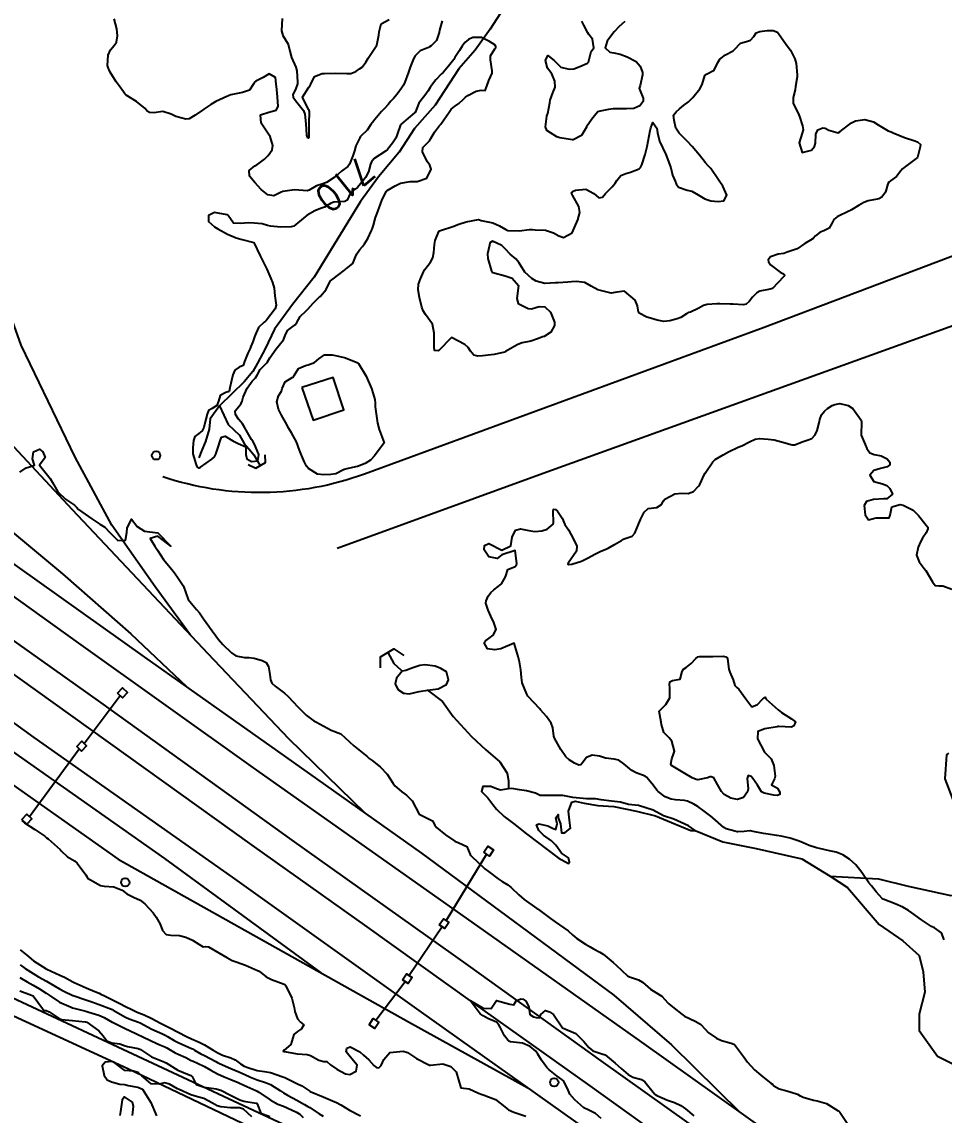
# Model space of a CAD drawing. Header units: metres. Extents: x 307586 to 320046, y 7427249 to 7434250.
# Drawn here: x 308794.2 to 308933.5, y 7432906.7 to 7433071.7 of the extents above; entities that cross this region are included whole.
import ezdxf
from ezdxf.enums import TextEntityAlignment as Align

# ---------------------------------------------------------------- set-up
doc = ezdxf.new("R2010")
doc.units = ezdxf.units.M
doc.header["$MEASUREMENT"] = 0
for name, color, linetype in [('Cotas', 45, 'Continuous'), ('Curvas de Nivel 1m', 11, 'Continuous'), ('Curvas de Nivel 5m', 15, 'Continuous'), ('Divisa', 42, 'FENCELINE2'), ('Edificações', 30, 'Continuous'), ('Hidrografia', 140, 'Continuous'), ('Linha Férrea', 20, 'Continuous'), ('Pontes_Viadutos_Tubos', 190, 'Continuous'), ('Portico', 45, 'Continuous'), ('Postes', 20, 'Continuous'), ('Vias Primárias', 230, 'Continuous'), ('Vias Secundárias', 230, 'Continuous')]:
    doc.layers.add(name, color=color, linetype=linetype)
doc.styles.add('Style-STANDARD', font='STANDARD.shx')
doc.linetypes.add('FENCELINE2', pattern='A,0.25,-0.1,[132,ltypeshp.shx,S=0.1,R=0,X=-0.1,Y=0],-0.1,1', length=1.45)

msp = doc.modelspace()

# ---------------------------------------------------------------- linework, layer by layer
at = {"layer": 'Curvas de Nivel 1m', "flags": 128}
for points, elevation in [([(308833.55, 7433072.25), (308833.44, 7433070.4), (308833.67, 7433069.7), (308834.48, 7433068.39), (308834.7, 7433067.33), (308834.96, 7433066.39), (308835.61, 7433064.9), (308835.74, 7433064.38), (308835.86, 7433062.66), (308835.85, 7433062.38), (308835.57, 7433061.56), (308835.16, 7433060.79), (308835.21, 7433060.38), (308835.56, 7433059.86), (308836.76, 7433058.36), (308836.99, 7433057.82), (308837.11, 7433056.36), (308837.21, 7433054.63), (308837.32, 7433054.35), (308837.41, 7433054.28), (308837.48, 7433054.25), (308837.57, 7433054.26), (308837.61, 7433054.35), (308837.62, 7433056.24), (308837.62, 7433056.35), (308837.67, 7433058.21), (308837.64, 7433058.35), (308837.54, 7433058.5), (308836.64, 7433060.36), (308837.58, 7433061.88), (308837.79, 7433062.14), (308837.87, 7433062.35), (308838.45, 7433063.49), (308839.6, 7433063.97), (308839.94, 7433063.98), (308841.6, 7433063.99), (308843.29, 7433063.97), (308843.6, 7433063.93), (308843.94, 7433063.93), (308844.65, 7433064.27), (308845.23, 7433064.64), (308845.61, 7433064.93), (308846.19, 7433065.69), (308846.54, 7433066.25), (308847.65, 7433067.91), (308847.77, 7433068.11), (308847.82, 7433068.23), (308848.14, 7433069.76), (308848.21, 7433070.22), (308848.48, 7433071.43), (308849.7, 7433072.11)], 711), ([(308857.7, 7433071.92), (308857.3, 7433070.51), (308857.26, 7433070.12), (308856.85, 7433068.94), (308856.07, 7433068.14), (308855.82, 7433067.96), (308855.65, 7433067.89), (308854.41, 7433067.39), (308853.64, 7433066.64), (308853.37, 7433066.16), (308852.87, 7433064.91), (308852.63, 7433064.17), (308852.07, 7433062.66), (308851.85, 7433062.19), (308851.58, 7433061.75), (308850.91, 7433060.86), (308850.35, 7433060.2), (308849.98, 7433059.78), (308849.55, 7433059.3), (308849.03, 7433058.73), (308848.56, 7433058.22), (308847.52, 7433057.02), (308847.18, 7433056.58), (308846.96, 7433056.25), (308846.36, 7433055.39), (308845.49, 7433054.53), (308845.35, 7433054.4), (308845.26, 7433054.26), (308844.69, 7433053.05), (308844.46, 7433052.27), (308844.22, 7433051.51), (308843.71, 7433050.28), (308843.61, 7433050.11), (308843.44, 7433049.94), (308842.5, 7433049.23), (308841.5, 7433048.31), (308841.41, 7433048.24), (308840.22, 7433047.5), (308839.4, 7433047.18), (308838.74, 7433047), (308837.61, 7433046.35), (308837.47, 7433046.28), (308837.39, 7433046.26), (308835.39, 7433046.38), (308833.64, 7433046.15), (308833.39, 7433046.05), (308832.29, 7433045.51), (308831.38, 7433045.66), (308830.36, 7433046.44), (308829.4, 7433047.48), (308828.62, 7433048.46), (308828.56, 7433049.33), (308829.44, 7433050.02), (308829.71, 7433050.18), (308830.1, 7433050.44), (308830.87, 7433051.02), (308831.45, 7433051.59), (308832.02, 7433052.42), (308832.12, 7433053.07), (308831.74, 7433054.43), (308831.49, 7433054.78), (308830.38, 7433056.44), (308830.26, 7433057.71), (308831.53, 7433058.13), (308832.64, 7433058.41), (308832.97, 7433058.98), (308832.84, 7433060.41), (308832.72, 7433061.56), (308832.66, 7433062.41), (308832.53, 7433063.35), (308831.6, 7433063.88), (308830.66, 7433063.37), (308829.59, 7433062.82), (308829.38, 7433062.65), (308829.26, 7433062.45), (308828.61, 7433061.42), (308827.57, 7433061.07), (308825.82, 7433060.75), (308825.56, 7433060.64), (308825.46, 7433060.6), (308825.18, 7433060.5), (308824.08, 7433059.99), (308823.55, 7433059.75), (308822.77, 7433059.3), (308821.7, 7433058.55), (308821.53, 7433058.43), (308820.42, 7433057.66), (308819.52, 7433057.13), (308819.03, 7433057.06), (308817.52, 7433057.47), (308816.77, 7433057.84), (308815.53, 7433058.21), (308814.15, 7433058.01), (308813.53, 7433058.06), (308813.18, 7433058.29), (308812.84, 7433058.65), (308811.55, 7433059.71), (308810.02, 7433060.69), (308809.77, 7433060.89), (308809.57, 7433061.17), (308808.95, 7433062.07), (308808.48, 7433062.7), (308807.6, 7433064.16), (308807.41, 7433064.52), (308807.31, 7433064.71), (308807.16, 7433065.16), (308807.27, 7433066.72), (308807.64, 7433067.54), (308808.17, 7433068.18), (308808.52, 7433068.7), (308808.71, 7433069.66), (308808.58, 7433070.7), (308808.2, 7433072.2)], 711), ([(308885.29, 7433071.78), (308884.44, 7433071.05), (308883.69, 7433070.25), (308883.34, 7433069.81), (308882.63, 7433068.85), (308882.31, 7433067.82), (308883.04, 7433067.2), (308883.65, 7433067.06), (308884.57, 7433066.86), (308885.64, 7433066.48), (308887, 7433065.77), (308887.62, 7433065.04), (308887.96, 7433064.11), (308887.98, 7433063.75), (308887.59, 7433062.12), (308887.49, 7433061.86), (308887.47, 7433061.76), (308887.58, 7433061.35), (308888.05, 7433060.24), (308888.07, 7433059.75), (308887.55, 7433059.08), (308886.66, 7433058.65), (308885.55, 7433058.6), (308884.69, 7433058.64), (308883.55, 7433058.62), (308882.84, 7433058.51), (308881.54, 7433058.29), (308881.19, 7433058.18), (308880.89, 7433057.84), (308880.31, 7433057.06), (308879.51, 7433055.91), (308879.49, 7433055.85), (308878.76, 7433054.6), (308877.48, 7433053.96), (308877.41, 7433053.96), (308875.49, 7433054.23), (308875, 7433054.39), (308873.5, 7433055.36), (308873.31, 7433055.92), (308873.53, 7433057.49), (308873.63, 7433057.82), (308873.65, 7433057.92), (308873.94, 7433059.54), (308874.03, 7433059.92), (308874.44, 7433061.05), (308874.77, 7433061.91), (308874.71, 7433062.79), (308874.25, 7433063.91), (308873.62, 7433064.77), (308873.3, 7433065.93), (308873.64, 7433066.67), (308874.63, 7433065.91), (308875.62, 7433064.9), (308876.88, 7433064.62), (308877.61, 7433064.67), (308878.49, 7433064.99), (308879.63, 7433065.52), (308879.81, 7433065.67), (308879.87, 7433065.85), (308880.23, 7433067.26), (308880.59, 7433067.84), (308880.39, 7433069.12), (308879.87, 7433069.85), (308879.69, 7433070.11), (308879.08, 7433071.24), (308878.79, 7433071.86)], 711), ([(308933.52, 7432933.19), (308933.1, 7432934.23), (308932.07, 7432934.97), (308931.6, 7432935.21), (308930.08, 7432936.18), (308928.61, 7432937.24), (308928.1, 7432937.62), (308927.27, 7432938.1), (308926.11, 7432938.61), (308924.27, 7432939.3), (308924.12, 7432939.41), (308923.26, 7432940.44), (308922.51, 7432941.32), (308922.15, 7432941.78), (308921.06, 7432943.34), (308920.18, 7432944.49), (308919.22, 7432945.36), (308918.2, 7432946.02), (308917.22, 7432946.4), (308916.21, 7432946.63), (308914.67, 7432946.95), (308914.21, 7432947.06), (308913.1, 7432947.43), (308912.22, 7432947.8), (308911.63, 7432948.05), (308910.23, 7432948.54), (308908.91, 7432948.81), (308908.23, 7432948.91), (308906.58, 7432949.18), (308906.24, 7432949.23), (308904.68, 7432949.54), (308904.24, 7432949.61), (308904.17, 7432949.62), (308903.3, 7432949.55), (308902.34, 7432949.46), (308902.24, 7432949.46), (308901.89, 7432949.57), (308900.6, 7432949.94), (308900.25, 7432950.14), (308898.56, 7432951.61), (308898.27, 7432951.87), (308897.29, 7432952.62), (308896.29, 7432953.31), (308895.73, 7432953.65), (308894.76, 7432954.11), (308894.3, 7432954.21), (308892.92, 7432954.29), (308892.3, 7432954.39), (308891.37, 7432954.76), (308890.31, 7432955.56), (308890.18, 7432955.71), (308889.38, 7432956.77), (308888.56, 7432957.73), (308888.34, 7432957.9), (308886.99, 7432958.4), (308886.35, 7432958.76), (308885.16, 7432959.77), (308884.37, 7432960.3), (308883.69, 7432960.46), (308882.37, 7432960.59), (308881.44, 7432960.88), (308880.38, 7432961.06), (308879.51, 7432960.7), (308878.83, 7432959.85), (308878.63, 7432959.58), (308878.36, 7432959.52), (308877.68, 7432959.86), (308876.87, 7432960.37), (308876.37, 7432960.8), (308875.62, 7432961.89), (308874.68, 7432963.62), (308874.57, 7432963.9), (308874.43, 7432965.2), (308874.18, 7432965.9), (308873.44, 7432966.91), (308872.55, 7432967.92), (308872.45, 7432968.03), (308870.64, 7432969.95), (308870.58, 7432970.04), (308870.49, 7432970.24), (308869.81, 7432971.96), (308869.69, 7432972.78), (308869.58, 7432973.96), (308869.37, 7432975.13), (308869.16, 7432975.96), (308868.57, 7432977.97), (308866.56, 7432977.1), (308865.64, 7432976.93), (308864.56, 7432977.1), (308864.05, 7432978.03), (308864.27, 7432978.33), (308864.58, 7432978.55), (308865.42, 7432979.18), (308865.85, 7432980.01), (308865.53, 7432981.1), (308865.05, 7432982.02), (308864.64, 7432982.96), (308864.3, 7432984.02), (308864.34, 7432984.34), (308864.66, 7432985.04), (308865.06, 7432985.62), (308865.49, 7432986.01), (308866.17, 7432986.51), (308866.68, 7432986.91), (308867.25, 7432987.99), (308867.6, 7432989.1), (308868.72, 7432989.52), (308868.92, 7432989.77), (308868.97, 7432989.97), (308868.74, 7432991.97), (308866.74, 7432991.29), (308866, 7432990.74), (308864.73, 7432990.97), (308864.05, 7432992.03), (308864.1, 7432992.68), (308864.76, 7432993.01), (308866.74, 7432992), (308868.09, 7432992.65), (308868.27, 7432993.98), (308868.78, 7432995), (308869.53, 7432995.21), (308870.78, 7432994.96), (308871.68, 7432994.84), (308872.78, 7432994.91), (308873.55, 7432995.15), (308874.45, 7432995.9), (308874.53, 7432996.17), (308874.46, 7432997.9), (308874.54, 7432998.18), (308874.82, 7432998.16), (308875.14, 7432997.9), (308875.85, 7432996.84), (308876.25, 7432995.89), (308876.78, 7432995.07), (308877.21, 7432994.31), (308877.42, 7432993.87), (308878.04, 7432992.58), (308878.01, 7432991.86), (308876.72, 7432990.02), (308876.67, 7432989.94), (308876.68, 7432989.88), (308876.72, 7432989.85), (308876.76, 7432989.84), (308877.31, 7432989.87), (308878.73, 7432990.35), (308879.73, 7432990.84), (308880.74, 7432991.38), (308881.58, 7432991.82), (308882.4, 7432992.15), (308882.75, 7432992.32), (308883.71, 7432992.84), (308884.77, 7432993.46), (308884.96, 7432993.59), (308885.35, 7432993.77), (308886.41, 7432994.13), (308886.78, 7432994.58), (308887.31, 7432995.75), (308887.67, 7432996.62), (308888.23, 7432997.74), (308888.82, 7432998.27), (308890.1, 7432998.44), (308890.83, 7432998.87), (308891.11, 7432999.43), (308891.32, 7432999.7), (308892.85, 7433000.5), (308893.92, 7433000.6), (308894.85, 7433000.55), (308895.67, 7433000.84), (308896.43, 7433001.64), (308896.6, 7433001.91), (308896.88, 7433002.46), (308897.24, 7433003.28), (308897.43, 7433003.63), (308898.6, 7433005.31), (308898.82, 7433005.61), (308898.91, 7433005.69), (308900.14, 7433006.38), (308900.93, 7433006.84), (308902.42, 7433007.57), (308902.81, 7433007.69), (308902.94, 7433007.74), (308904.13, 7433008.36), (308904.95, 7433008.75), (308905.63, 7433008.86), (308906.95, 7433008.77), (308907.83, 7433008.63), (308908.95, 7433008.35), (308910.53, 7433007.88), (308910.94, 7433007.89), (308912.04, 7433008.36), (308912.95, 7433008.64), (308913.53, 7433008.86), (308914.04, 7433009.43), (308914.33, 7433010.06), (308914.66, 7433011.42), (308914.71, 7433011.7), (308915, 7433012.44), (308915.43, 7433012.99), (308915.89, 7433013.41), (308916.6, 7433013.82), (308917.02, 7433013.99), (308917.76, 7433014.13), (308919.02, 7433013.82), (308919.73, 7433013.36), (308920.99, 7433011.62), (308921.04, 7433011.35), (308920.96, 7433009.35), (308921.57, 7433007.97), (308921.83, 7433007.34), (308922.27, 7433006.68), (308922.92, 7433006.42), (308924.01, 7433006.22), (308924.92, 7433005.8), (308925.29, 7433005.3), (308925.32, 7433004.89), (308924.91, 7433004.58), (308923.87, 7433004.35), (308922.9, 7433004.01), (308922.29, 7433003.33), (308922.88, 7433002.36), (308924.17, 7433002.01), (308924.87, 7433001.74), (308925.3, 7433001.3), (308925.7, 7433000.44), (308924.85, 7432999.77), (308924.39, 7432999.77), (308922.85, 7432999.67), (308921.8, 7432999.34), (308921.45, 7432998.72), (308921.56, 7432997.34), (308922.06, 7432996.59), (308922.81, 7432996.76), (308923.26, 7432996.87), (308924.81, 7432996.86), (308925.21, 7432996.9), (308925.37, 7432997.29), (308925.59, 7432998.54), (308926.84, 7432998.87), (308927.33, 7432998.78), (308928.83, 7432998.06), (308929.64, 7432997.24), (308930.8, 7432995.77), (308931.02, 7432995.46), (308931.02, 7432995.23), (308930.79, 7432994.64), (308930.22, 7432993.79), (308929.91, 7432993.24), (308929.57, 7432992.43), (308929.32, 7432991.24), (308929.73, 7432990.24), (308930.5, 7432989.23), (308930.72, 7432988.93), (308931.74, 7432987.21), (308932.16, 7432986.68), (308932.69, 7432986.61), (308933.28, 7432986.6), (308934.68, 7432986.13)], 711), ([(308793.96, 7433003.78), (308794.89, 7433004.43), (308795.23, 7433004.51), (308796.14, 7433004.84), (308795.84, 7433005.78), (308796, 7433006.84), (308796.92, 7433007.23), (308797.39, 7433006.83), (308797.75, 7433005.97), (308796.89, 7433004.83), (308798.5, 7433002.81), (308798.86, 7433002.2), (308799.7, 7433000.8), (308800.83, 7432999.72), (308802.18, 7432998.77), (308802.51, 7432998.47), (308802.81, 7432998.14), (308804.79, 7432996.74), (308806.01, 7432995.94), (308806.78, 7432995.46), (308807.5, 7432994.7), (308808.75, 7432993.46), (308809.9, 7432993.53), (308810.09, 7432994.68), (308810.15, 7432995.31), (308810.79, 7432996.67), (308811.68, 7432995.56), (308812.78, 7432994.89), (308814.77, 7432994.62), (308816.74, 7432992.6), (308814.77, 7432994.12), (308813.62, 7432993.77), (308814.33, 7432992.62), (308814.74, 7432991.99), (308815.65, 7432990.61), (308816.7, 7432989.32), (308817.27, 7432988.59), (308817.85, 7432987.75), (308818.67, 7432986.57), (308819.37, 7432984.56), (308820.63, 7432983.04), (308821.07, 7432982.54), (308821.69, 7432981.61), (308822.48, 7432980.52), (308822.6, 7432980.36), (308823.93, 7432978.51), (308824.57, 7432977.75), (308825.89, 7432976.49), (308826.55, 7432976.04), (308827.88, 7432975.8), (308828.55, 7432975.8), (308829.31, 7432975.68), (308830.54, 7432975.33), (308831.14, 7432975.02), (308831.48, 7432974.42), (308831.69, 7432973.24), (308831.77, 7432972.41), (308832.01, 7432971.92), (308832.49, 7432971.48), (308833.9, 7432970.39), (308834.48, 7432969.89), (308835.94, 7432968.37), (308836.45, 7432967.78), (308837.17, 7432967.08), (308838.19, 7432966.33), (308838.35, 7432966.25), (308838.43, 7432966.2), (308838.74, 7432966.02), (308840.42, 7432965.13), (308840.95, 7432964.84), (308842.41, 7432964.28), (308844.39, 7432962.48), (308844.64, 7432962.26), (308846.37, 7432960.84), (308846.71, 7432960.57), (308847.15, 7432960.23), (308848.35, 7432959.27), (308849.4, 7432958.2), (308850.32, 7432956.76), (308850.57, 7432956.44), (308850.86, 7432956.18), (308851.64, 7432955.51), (308852.3, 7432955.02), (308853.18, 7432954.15), (308854.26, 7432952.14), (308856.25, 7432951.15), (308856.6, 7432950.47), (308856.87, 7432950.11), (308858.23, 7432949.04), (308859.63, 7432948.08), (308860.21, 7432947.84), (308861.41, 7432947.26), (308861.96, 7432946.04), (308862.04, 7432945.89), (308862.19, 7432945.76), (308864.04, 7432944.02), (308864.17, 7432943.91), (308864.68, 7432943.5), (308866.15, 7432942.41), (308866.79, 7432941.99), (308867.64, 7432941.48), (308868.13, 7432941.1), (308869.27, 7432939.96), (308870.11, 7432939.26), (308872, 7432937.92), (308872.06, 7432937.88), (308872.09, 7432937.86), (308872.25, 7432937.75), (308874.08, 7432936.42), (308874.78, 7432935.89), (308876.06, 7432934.99), (308876.71, 7432934.52), (308877.43, 7432933.86), (308878.05, 7432933.36), (308879.34, 7432932.53), (308880.03, 7432932.13), (308880.57, 7432931.82), (308881.52, 7432931.31), (308882.02, 7432931.01), (308883.53, 7432929.78), (308884, 7432929.35), (308885.69, 7432927.76), (308885.97, 7432927.59), (308887.37, 7432927.14), (308887.96, 7432926.79), (308889.16, 7432925.72), (308889.95, 7432925.22), (308890.9, 7432924.65), (308891.8, 7432923.68), (308891.93, 7432923.53), (308892.75, 7432922.84), (308893.91, 7432921.94), (308894.32, 7432921.66), (308895.9, 7432920.88), (308896.72, 7432920.46), (308897.49, 7432919.62), (308897.88, 7432919.21), (308899.11, 7432918.35), (308899.86, 7432918), (308901.35, 7432917.57), (308901.74, 7432917.45), (308901.85, 7432917.38), (308903.19, 7432915.55), (308903.82, 7432914.69), (308904.86, 7432913.53), (308905.8, 7432912.73), (308907.4, 7432911.5), (308907.61, 7432911.32), (308907.78, 7432911.16), (308908.57, 7432910.68), (308909.77, 7432910.37), (308911.35, 7432909.87), (308911.76, 7432909.64), (308911.89, 7432909.57), (308912.23, 7432909.44), (308913.76, 7432908.95), (308914.32, 7432908.85), (308915.75, 7432908.48), (308917.49, 7432907.37), (308917.63, 7432907.27), (308917.73, 7432907.16), (308918.95, 7432905.36)], 711), ([(308794.25, 7432951.17), (308794.67, 7432950.86), (308796.23, 7432949.81), (308797.7, 7432948.82), (308797.99, 7432948.59), (308798.21, 7432948.41), (308800.03, 7432946.79), (308800.19, 7432946.61), (308801.12, 7432945.71), (308802.18, 7432945.1), (308802.62, 7432944.76), (308803.91, 7432942.98), (308804.04, 7432942.74), (308804.14, 7432942.51), (308804.62, 7432942.25), (308806.13, 7432941.39), (308806.68, 7432941.26), (308808.13, 7432941.18), (308809.37, 7432940.68), (308810.12, 7432940.14), (308811.12, 7432939.64), (308812.1, 7432939.15), (308812.8, 7432938.63), (308814.08, 7432937.26), (308814.54, 7432936.62), (308815.15, 7432935.52), (308815.5, 7432934.61), (308816.04, 7432934), (308816.75, 7432933.89), (308818.04, 7432933.84), (308819.03, 7432933.57), (308820.03, 7432933.11), (308820.98, 7432932.54), (308821.6, 7432932.11), (308822.02, 7432932.19), (308822.41, 7432932.12), (308824.01, 7432931.21), (308825.2, 7432930.49), (308826, 7432930.07), (308826.61, 7432929.85), (308827.99, 7432929.34), (308829.84, 7432928.57), (308829.97, 7432928.51), (308830.09, 7432928.43), (308831.13, 7432927.58), (308831.96, 7432927.18), (308833.87, 7432926.46), (308833.95, 7432926.43), (308834.01, 7432926.38), (308834.11, 7432926.22), (308835.02, 7432924.37), (308835.34, 7432922.94), (308835.46, 7432922.36), (308835.89, 7432921.23), (308836.3, 7432920.76), (308836.82, 7432920.35), (308836.49, 7432919.73), (308835.87, 7432919.36), (308835.33, 7432918.9), (308835.14, 7432918.37), (308834.84, 7432917.38), (308833.83, 7432916.52), (308833.76, 7432916.46), (308833.72, 7432916.38), (308833.83, 7432916.32), (308833.91, 7432916.3), (308835.83, 7432915.98), (308837.34, 7432915.85), (308837.83, 7432915.72), (308839.11, 7432915.02), (308839.82, 7432914.81), (308840.3, 7432914.79), (308840.87, 7432914.29), (308841.8, 7432913.63), (308843.09, 7432912.97), (308843.79, 7432912.83), (308844.72, 7432913.33), (308844.85, 7432914.25), (308843.83, 7432915.49), (308843.22, 7432916.27), (308843.3, 7432916.8), (308843.84, 7432917.04), (308845.26, 7432916.25), (308845.83, 7432915.76), (308846.65, 7432915.06), (308847.37, 7432914.22), (308847.81, 7432913.93), (308848.16, 7432913.85), (308848.48, 7432914.2), (308848.92, 7432915.1), (308849.83, 7432916.19), (308851.84, 7432916.37), (308852.45, 7432916.15), (308853.82, 7432915.28), (308855.58, 7432914.36), (308855.81, 7432914.27), (308855.97, 7432914.28), (308857.82, 7432914.46), (308859.02, 7432914.08), (308859.8, 7432913.27), (308860.16, 7432912.06), (308860.54, 7432910.83), (308861.77, 7432910.69), (308863.17, 7432910.03), (308863.76, 7432909.81), (308864.03, 7432909.74), (308865.75, 7432909.06), (308867.19, 7432907.98), (308867.46, 7432907.71), (308867.73, 7432907.53), (308868.53, 7432907.15), (308869.72, 7432906.78), (308870.32, 7432906.54)], 712), ([(308794.01, 7432931.66), (308794.98, 7432930.85), (308795.99, 7432930.03), (308797.92, 7432928.81), (308797.95, 7432928.79), (308797.97, 7432928.78), (308798.04, 7432928.74), (308799.96, 7432927.86), (308800.7, 7432927.52), (308801.95, 7432926.85), (308802.13, 7432926.76), (308803.95, 7432925.95), (308805.27, 7432925.4), (308805.94, 7432925.11), (308806.19, 7432924.97), (308806.71, 7432924.71), (308807.92, 7432924.11), (308809.03, 7432923.56), (308809.91, 7432923.12), (308810.85, 7432922.66), (308811.57, 7432922.32), (308811.9, 7432922.18), (308812.69, 7432921.84), (308813.89, 7432921.28), (308815.19, 7432920.61), (308815.88, 7432920.24), (308816.58, 7432919.88), (308817.86, 7432919.23), (308819.12, 7432918.56), (308819.85, 7432918.21), (308821.04, 7432917.72), (308821.84, 7432917.31), (308823.13, 7432916.51), (308823.83, 7432916.11), (308824.54, 7432915.78), (308825.82, 7432915.34), (308826.43, 7432915.08), (308827.26, 7432914.46), (308827.81, 7432914.13), (308828.35, 7432913.9), (308829.8, 7432913.46), (308830.9, 7432913.3), (308831.79, 7432913.17), (308833.66, 7432912.51), (308833.78, 7432912.46), (308833.94, 7432912.38), (308835.77, 7432911.47), (308836.54, 7432911.12), (308837.72, 7432910.33), (308837.76, 7432910.31), (308837.8, 7432910.29), (308839.75, 7432909.46), (308841.14, 7432908.89), (308841.74, 7432908.64), (308842.42, 7432908.27), (308843.73, 7432907.48), (308845.36, 7432906.6)], 713), ([(308793.98, 7432929.39), (308794.74, 7432928.85), (308795.97, 7432928.07), (308796.74, 7432927.61), (308797.95, 7432926.96), (308798.24, 7432926.81), (308799.94, 7432925.8), (308800.59, 7432925.43), (308801.93, 7432924.78), (308801.99, 7432924.76), (308803.92, 7432924.12), (308804.83, 7432923.83), (308805.91, 7432923.44), (308807.78, 7432922.69), (308807.86, 7432922.65), (308807.9, 7432922.64), (308808.03, 7432922.56), (308809.89, 7432921.49), (308810.46, 7432921.23), (308811.88, 7432920.74), (308812.12, 7432920.64), (308813.87, 7432919.71), (308815.47, 7432919), (308815.86, 7432918.81), (308816.23, 7432918.59), (308817.24, 7432917.97), (308817.84, 7432917.66), (308819.43, 7432916.97), (308819.84, 7432916.78), (308819.99, 7432916.71), (308820.3, 7432916.54), (308821.28, 7432915.98), (308821.82, 7432915.7), (308823.52, 7432914.8), (308823.81, 7432914.64), (308824.11, 7432914.5), (308825.8, 7432913.74), (308827.03, 7432913.23), (308827.79, 7432912.9), (308828.76, 7432912.44), (308829.78, 7432912.03), (308831.02, 7432911.66), (308831.77, 7432911.32), (308833.29, 7432910.38), (308833.76, 7432910.1), (308834.38, 7432909.74), (308835.74, 7432908.97), (308836.91, 7432908.34), (308837.44, 7432908.04), (308837.73, 7432907.85), (308839.12, 7432906.91), (308839.72, 7432906.56)], 714), ([(308793.94, 7432925.49), (308795.69, 7432924.84), (308795.93, 7432924.7), (308797.37, 7432922.82), (308797.58, 7432922.49), (308797.9, 7432922.52), (308798.37, 7432922.33), (308799.89, 7432921.28), (308800.25, 7432921.15), (308801.89, 7432921.02), (308803.81, 7432920.82), (308803.88, 7432920.8), (308804.04, 7432920.74), (308805.86, 7432919.43), (308806.53, 7432918.71), (308807.07, 7432917.93), (308807.84, 7432917.63), (308809.06, 7432917.46), (308809.84, 7432917.18), (308810.22, 7432917.05), (308811.83, 7432916.75), (308812.17, 7432916.64), (308813.82, 7432915.51), (308815.6, 7432914.82), (308815.81, 7432914.7), (308815.88, 7432914.67), (308816.02, 7432914.6), (308817.8, 7432913.51), (308819.53, 7432912.8), (308819.79, 7432912.69), (308819.96, 7432912.55), (308820.58, 7432911.35), (308821.77, 7432910.93), (308823.57, 7432910.7), (308823.76, 7432910.65), (308824.31, 7432910.49), (308825.75, 7432909.75), (308827.17, 7432909.03), (308827.74, 7432908.84), (308829.64, 7432908.53), (308829.73, 7432908.5), (308829.78, 7432908.43), (308830.33, 7432907.03), (308831.71, 7432906.5)], 716), ([(308881.72, 7432906.2), (308880.86, 7432906.95), (308879.73, 7432907.49), (308879.12, 7432907.84), (308877.75, 7432909), (308877, 7432909.86), (308876.62, 7432910.72), (308876.03, 7432911.88), (308875.79, 7432912.09), (308875.08, 7432912.6), (308873.81, 7432913.6), (308873.52, 7432913.9), (308872.71, 7432915.03), (308872.16, 7432915.92), (308871.84, 7432916.35), (308871, 7432917.09), (308869.85, 7432917.56), (308868.04, 7432917.78), (308867.85, 7432917.84), (308867.76, 7432917.88), (308867.66, 7432917.97), (308867.13, 7432918.71), (308866.47, 7432919.99), (308866.25, 7432920.36), (308865.89, 7432920.75), (308864.62, 7432921.29), (308863.9, 7432921.68), (308863.44, 7432922.02), (308861.93, 7432924.04), (308863.92, 7432922.84), (308865.09, 7432922.83), (308865.93, 7432924), (308867.93, 7432923.47), (308868.52, 7432923.36), (308868.88, 7432923.96), (308869.6, 7432924.29), (308869.94, 7432924.2), (308870.1, 7432924.12), (308870.34, 7432923.94), (308870.81, 7432923.04), (308870.95, 7432921.93), (308871.52, 7432921.55), (308871.9, 7432921.43), (308872.4, 7432921.41), (308872.59, 7432921.91), (308873.29, 7432922.53), (308873.91, 7432922.32), (308874.53, 7432921.89), (308875.88, 7432919.88), (308877.87, 7432919.04), (308879.09, 7432917.84), (308879.84, 7432916.9), (308880.46, 7432916.44), (308881.83, 7432915.98), (308882.33, 7432915.8), (308883.82, 7432914.58), (308884.75, 7432913.77), (308885.8, 7432912.85), (308886.51, 7432912.46), (308887.79, 7432912.08), (308888.31, 7432911.72), (308889.77, 7432909.94), (308889.89, 7432909.83), (308890.13, 7432909.7), (308891.75, 7432908.96), (308892.79, 7432908.62), (308893.74, 7432908.18), (308894.46, 7432907.65), (308895.72, 7432906.62)], 712), ([(308828.95, 7432906.44), (308827.72, 7432907.62), (308827.1, 7432907.83), (308825.73, 7432907.8), (308824.27, 7432907.95), (308823.73, 7432908.11), (308823.03, 7432908.51), (308821.74, 7432909.22), (308820.79, 7432909.49), (308819.75, 7432909.78), (308818.02, 7432910.57), (308817.76, 7432910.7), (308816.55, 7432911.37), (308815.77, 7432911.59), (308814.97, 7432911.41), (308813.77, 7432911.42), (308812.35, 7432912.63), (308811.79, 7432913.13), (308811.1, 7432913.34), (308809.79, 7432913.45), (308808.11, 7432914.69), (308807.81, 7432914.79), (308806.84, 7432914.7), (308806.35, 7432914.17), (308806.67, 7432912.71), (308807.12, 7432912.05), (308807.77, 7432911.72), (308809.06, 7432911.39), (308809.77, 7432911.32), (308810.31, 7432911.2), (308811.77, 7432910.94), (308812.46, 7432910.63), (308813.73, 7432908.62), (308814.58, 7432906.61)], 716), ([(308810.97, 7432906.65), (308811.12, 7432908.04), (308810.95, 7432908.65), (308809.75, 7432909.5), (308809.37, 7432909.04), (308809.32, 7432908.67), (308809.15, 7432907.24), (308809.05, 7432906.68)], 716)]:
    msp.add_lwpolyline(points, dxfattribs=dict(at, elevation=elevation))
for points, elevation in [([(308904.75, 7433069.55), (308905.13, 7433070.1), (308905.69, 7433070.32), (308906.79, 7433070.44), (308907.69, 7433070.47), (308908.36, 7433070.18), (308908.82, 7433069.5), (308909.67, 7433068.31), (308910.28, 7433067.48), (308910.94, 7433066.18), (308911.14, 7433065.47), (308911.33, 7433063.75), (308911.31, 7433063.47), (308911.08, 7433061.98), (308910.99, 7433061.48), (308910.73, 7433060.32), (308910.73, 7433059.48), (308911.54, 7433057.71), (308911.67, 7433057.47), (308912.11, 7433056.05), (308912.22, 7433055.46), (308912.04, 7433054.93), (308911.6, 7433053.47), (308912.05, 7433052.04), (308913.47, 7433052.37), (308913.95, 7433052.96), (308914.1, 7433053.43), (308914.12, 7433054.82), (308914.42, 7433055.43), (308915.18, 7433055.76), (308915.52, 7433055.69), (308916.08, 7433055.41), (308917.51, 7433055.01), (308917.77, 7433055.14), (308918.06, 7433055.39), (308919.52, 7433056.5), (308920.1, 7433056.79), (308921.53, 7433056.99), (308922.84, 7433056.65), (308923.52, 7433056.22), (308925.06, 7433055.3), (308925.51, 7433055.13), (308925.79, 7433055.02), (308927.5, 7433054.29), (308928.92, 7433053.83), (308929.49, 7433053.62), (308929.91, 7433053.25), (308929.86, 7433052.87), (308929.46, 7433051.25), (308927.45, 7433049.75), (308927.19, 7433049.54), (308926.96, 7433049.28), (308926.3, 7433048.42), (308925.42, 7433047.77), (308925.15, 7433047.57), (308925, 7433047.3), (308924.65, 7433046.05), (308924.07, 7433045.31), (308923.65, 7433045.06), (308923.39, 7433044.98), (308922.01, 7433044.71), (308921.38, 7433044.48), (308920.65, 7433044.09), (308919.49, 7433043.37), (308919.41, 7433043.32), (308919.36, 7433043.3), (308919.23, 7433043.24), (308917.35, 7433042.31), (308916.85, 7433041.9), (308916.59, 7433041.41), (308916.12, 7433040.63), (308915.33, 7433040.19), (308914.76, 7433040), (308914.06, 7433039.43), (308913.72, 7433039.04), (308913.31, 7433038.78), (308912.48, 7433038.28), (308911.29, 7433037.47), (308909.8, 7433036.98), (308909.29, 7433036.8), (308908.44, 7433036.66), (308907.28, 7433036.3), (308906.95, 7433035.85), (308906.96, 7433035.52), (308907.27, 7433035.08), (308908.76, 7433033.98), (308909.25, 7433033.71), (308909.44, 7433033.49), (308909.36, 7433033.37), (308909.24, 7433033.26), (308907.6, 7433031.51), (308907.22, 7433031.39), (308905.67, 7433031.08), (308905.22, 7433030.87), (308904.55, 7433030.21), (308904.05, 7433029.55), (308903.62, 7433029.13), (308903.2, 7433029.04), (308901.66, 7433029.11), (308901.2, 7433029.14), (308899.62, 7433029.19), (308899.2, 7433029.17), (308897.73, 7433029.1), (308897.19, 7433028.93), (308896.37, 7433028.46), (308895.18, 7433027.95), (308894.97, 7433027.87), (308894.61, 7433027.67), (308893.72, 7433027.12), (308893.17, 7433026.92), (308892.1, 7433026.63), (308891.16, 7433026.53), (308890.17, 7433026.71), (308889.17, 7433027), (308888.6, 7433027.17), (308887.45, 7433027.76), (308887.34, 7433027.92), (308887.19, 7433028.9), (308886.87, 7433029.76), (308885.22, 7433031.11), (308884.07, 7433030.93), (308883.21, 7433030.81), (308882.4, 7433031), (308881.22, 7433031.31), (308880.22, 7433031.84), (308879.23, 7433032.4), (308877.92, 7433032.56), (308877.23, 7433032.5), (308876.68, 7433032.44), (308875.23, 7433032.37), (308874.8, 7433032.33), (308873.23, 7433032.24), (308871.9, 7433032.61), (308871.23, 7433032.99), (308870.18, 7433033.96), (308869.26, 7433035.44), (308868.81, 7433035.98), (308867.98, 7433036.69), (308867.29, 7433037.45), (308866.7, 7433038.01), (308865.3, 7433038.65), (308864.93, 7433038.39), (308864.83, 7433038.02), (308864.56, 7433036.75), (308864.59, 7433036.03), (308865.16, 7433034.11), (308865.19, 7433034.02), (308865.24, 7433033.96), (308865.36, 7433033.9), (308867.24, 7433033.4), (308868.3, 7433033.05), (308869.22, 7433031.97), (308869, 7433029.97), (308869.19, 7433029.24), (308870.68, 7433028.46), (308871.18, 7433028.44), (308872.34, 7433028.77), (308873.19, 7433028.73), (308874.07, 7433027.91), (308874.67, 7433026.4), (308874.66, 7433025.9), (308874.14, 7433024.91), (308873.13, 7433024.26), (308872.87, 7433024.18), (308872.24, 7433023.93), (308871.12, 7433023.54), (308869.79, 7433023.29), (308869.11, 7433023.07), (308867.29, 7433022), (308867.1, 7433021.91), (308865.58, 7433021.54), (308865.1, 7433021.47), (308863.8, 7433021.33), (308863.1, 7433021.28), (308862.5, 7433021.46), (308861.99, 7433022.06), (308861.64, 7433022.59), (308861.11, 7433023.07), (308859.12, 7433024.09), (308857.21, 7433022.12), (308857.1, 7433022.08), (308856.57, 7433022.13), (308856.52, 7433022.71), (308856.48, 7433024.13), (308856.51, 7433024.75), (308856.23, 7433026.13), (308855.17, 7433027.58), (308854.83, 7433028.14), (308854.63, 7433028.7), (308854.28, 7433030.15), (308854.07, 7433031.29), (308854.11, 7433032.15), (308854.42, 7433032.96), (308854.96, 7433034.14), (308855.06, 7433034.33), (308855.25, 7433034.57), (308855.94, 7433035.46), (308856.28, 7433036.13), (308856.46, 7433036.95), (308856.57, 7433038.13), (308856.67, 7433038.76), (308857.22, 7433040.12), (308857.27, 7433040.18), (308857.32, 7433040.21), (308857.45, 7433040.25), (308859.33, 7433040.88), (308860.23, 7433041.19), (308861.34, 7433041.54), (308863.2, 7433041.9), (308863.34, 7433041.88), (308863.6, 7433041.78), (308865.34, 7433041.41), (308866.38, 7433040.97), (308867.33, 7433040.39), (308867.61, 7433040.28), (308869.33, 7433040.19), (308870.87, 7433040.42), (308871.33, 7433040.39), (308871.75, 7433040.37), (308873.33, 7433040.32), (308874.52, 7433039.91), (308875.32, 7433039.46), (308876.02, 7433039.19), (308877.32, 7433039.88), (308878.21, 7433041.87), (308878.47, 7433042.98), (308878.34, 7433043.87), (308877.39, 7433045.58), (308877.26, 7433045.88), (308877.27, 7433046.01), (308877.4, 7433046.14), (308877.86, 7433046.34), (308879.4, 7433046.49), (308880.61, 7433045.84), (308881.38, 7433045.18), (308881.91, 7433045.3), (308882.36, 7433045.82), (308883.4, 7433046.87), (308883.83, 7433047.38), (308884.08, 7433047.79), (308884.66, 7433048.55), (308885.43, 7433048.87), (308886.15, 7433049.05), (308887.44, 7433049.54), (308887.67, 7433049.76), (308887.84, 7433050.15), (308888.36, 7433051.75), (308888.66, 7433052.92), (308888.83, 7433053.74), (308889.12, 7433055.35), (308889.19, 7433055.73), (308889.52, 7433056.55), (308890.14, 7433055.72), (308890.2, 7433055.02), (308890.51, 7433053.72), (308891.46, 7433051.71), (308892.02, 7433050.27), (308892.21, 7433049.7), (308892.51, 7433048.61), (308892.88, 7433047.69), (308893.04, 7433047.32), (308893.4, 7433046.78), (308894.7, 7433046.36), (308895.4, 7433046.17), (308896.38, 7433045.65), (308897.38, 7433045.04), (308898.27, 7433044.74), (308899.38, 7433044.64), (308900.25, 7433044.73), (308900.69, 7433045.6), (308900.07, 7433046.93), (308899.61, 7433047.61), (308899.42, 7433047.89), (308898.27, 7433049.63), (308897.86, 7433050.04), (308897.45, 7433050.46), (308896.54, 7433051.65), (308895.48, 7433052.92), (308894.77, 7433053.67), (308893.5, 7433054.94), (308893.01, 7433055.69), (308892.72, 7433056.89), (308892.66, 7433057.69), (308893.05, 7433058.18), (308893.55, 7433058.62), (308894.13, 7433059.1), (308894.91, 7433059.67), (308895.57, 7433060.33), (308896.61, 7433061.65), (308896.96, 7433062.27), (308897.37, 7433063.64), (308897.46, 7433063.78), (308897.61, 7433063.84), (308898.76, 7433064.47), (308899.31, 7433065.61), (308899.64, 7433066.1), (308900.5, 7433066.75), (308901.65, 7433067.39), (308901.87, 7433067.59), (308902.73, 7433068.51), (308903.67, 7433068.78), (308904.26, 7433068.97)], 711), ([(308842.07, 7433021.27), (308843.09, 7433021.05), (308845, 7433020.26), (308845.08, 7433020.18), (308846.25, 7433018.25), (308847.03, 7433016.42), (308847.09, 7433016.29), (308847.11, 7433016.24), (308847.54, 7433014.76), (308847.57, 7433014.23), (308847.61, 7433013.62), (308847.78, 7433012.23), (308847.92, 7433011.17), (308848.21, 7433010.22), (308848.93, 7433008.21), (308847.5, 7433006.23), (308846.91, 7433005.6), (308846.08, 7433005.07), (308844.9, 7433004.62), (308844.6, 7433004.56), (308843.31, 7433004.28), (308842.97, 7433004.2), (308842.89, 7433004.16), (308841.65, 7433003.53), (308840.88, 7433003.43), (308839.82, 7433003.38), (308838.88, 7433003.48), (308837.52, 7433004.35), (308837.23, 7433004.69), (308836.9, 7433005.28), (308836.45, 7433006.36), (308836.19, 7433007.1), (308835.69, 7433008.37), (308834.95, 7433009.71), (308834.55, 7433010.38), (308834.06, 7433011.3), (308833.46, 7433012.4), (308833, 7433013.28), (308832.74, 7433014.4), (308833.02, 7433015.32), (308833.44, 7433015.99), (308833.55, 7433016.39), (308834.01, 7433017.42), (308835.05, 7433018.07), (308835.26, 7433018.17), (308835.38, 7433018.38), (308836.04, 7433019.4), (308837.08, 7433019.87), (308837.47, 7433019.96), (308838.41, 7433020.34), (308839.09, 7433020.88), (308839.95, 7433021.47), (308841.09, 7433021.47)], 711), ([(308900.56, 7432975.91), (308900.74, 7432975.77), (308900.81, 7432975.59), (308900.99, 7432974.04), (308901.13, 7432973.58), (308901.64, 7432972.45), (308901.91, 7432971.57), (308902.22, 7432971.28), (308902.5, 7432971.04), (308903.56, 7432969.55), (308904.47, 7432968.35), (308905.32, 7432968.69), (308906.08, 7432969.52), (308906.28, 7432969.72), (308906.49, 7432969.79), (308906.58, 7432969.62), (308906.65, 7432969.52), (308908.46, 7432967.88), (308908.96, 7432967.48), (308910.44, 7432966.56), (308911.05, 7432966.07), (308910.81, 7432965.46), (308910.43, 7432965.28), (308908.54, 7432965.38), (308908.43, 7432965.37), (308908.27, 7432965.33), (308906.43, 7432965.02), (308905.35, 7432964.61), (308905.3, 7432963.53), (308906.38, 7432961.52), (308907.37, 7432960.5), (308907.77, 7432959.5), (308907.97, 7432957.87), (308907.88, 7432957.5), (308907.42, 7432956.6), (308908.32, 7432956.05), (308908.7, 7432955.49), (308908.67, 7432955.13), (308908.31, 7432954.95), (308907.81, 7432955), (308906.31, 7432955.34), (308905.9, 7432955.52), (308905.31, 7432956.55), (308904.64, 7432957.54), (308904.34, 7432957.85), (308903.89, 7432957.99), (308903.78, 7432957.55), (308903.89, 7432955.97), (308903.82, 7432955.54), (308903.2, 7432954.65), (308902.3, 7432954.37), (308901.29, 7432954.56), (308900.31, 7432955.12), (308899.9, 7432955.59), (308899.28, 7432956.64), (308898.75, 7432957.61), (308898.34, 7432957.79), (308898.19, 7432957.76), (308897.78, 7432957.62), (308896.33, 7432957.33), (308896.04, 7432957.36), (308895.45, 7432957.65), (308894.34, 7432958.3), (308892.84, 7432959.19), (308892.36, 7432959.48), (308892.23, 7432959.68), (308892.37, 7432960.49), (308892.71, 7432961.34), (308892.77, 7432961.68), (308892.4, 7432963.15), (308891.96, 7432963.69), (308891.19, 7432964.47), (308890.8, 7432965.7), (308890.76, 7432966.03), (308890.45, 7432967.71), (308891.47, 7432968.7), (308892.1, 7432969.69), (308892.1, 7432971.28), (308892.01, 7432971.69), (308892.1, 7432972.1), (308892.51, 7432972.35), (308893.64, 7432972.54), (308893.95, 7432973.67), (308894.16, 7432974.04), (308894.54, 7432974.31), (308895.3, 7432974.89), (308896.03, 7432975.65), (308896.3, 7432975.9), (308896.56, 7432975.97), (308896.88, 7432975.96), (308898.56, 7432975.93), (308900.15, 7432976)], 712)]:
    msp.add_lwpolyline(points, close=True, dxfattribs=dict(at, elevation=elevation))
at = {"layer": 'Curvas de Nivel 5m', "elevation": 710, "flags": 128}
msp.add_lwpolyline([(308865.66, 7433068.27), (308864.88, 7433068.81), (308863.67, 7433069.37), (308862.36, 7433069.38), (308861.67, 7433069.07), (308861.12, 7433068.62), (308860.73, 7433068.08), (308860.32, 7433067.41), (308859.64, 7433066.36), (308859.45, 7433066.09), (308858.68, 7433065.04), (308857.84, 7433064.12), (308857.6, 7433063.89), (308856.73, 7433062.99), (308856.08, 7433062.14), (308855.89, 7433061.83), (308855.57, 7433061.35), (308855.08, 7433060.64), (308854.67, 7433060.15), (308854.21, 7433059.5), (308853.66, 7433058.16), (308853.62, 7433058.07), (308853.53, 7433058), (308852.57, 7433057.22), (308851.51, 7433056.32), (308851.45, 7433056.26), (308851.4, 7433056.19), (308850.93, 7433054.76), (308850.69, 7433054.2), (308850.22, 7433053.46), (308849.47, 7433052.5), (308849.13, 7433052.21), (308847.45, 7433051.14), (308847.05, 7433050.64), (308846.9, 7433050.25), (308846.57, 7433049.11), (308846.11, 7433048.25), (308845.81, 7433047.85), (308845.4, 7433047.29), (308844.91, 7433046.75), (308844.27, 7433046.27), (308843.84, 7433045.82), (308843.37, 7433044.85), (308843.03, 7433044.62), (308841.37, 7433044.51), (308841.2, 7433044.48), (308840.86, 7433044.32), (308839.92, 7433043.76), (308839.36, 7433043.56), (308838.48, 7433043.21), (308837.35, 7433042.58), (308837.06, 7433042.35), (308835.33, 7433040.93), (308834.92, 7433040.79), (308833.33, 7433040.78), (308831.8, 7433040.89), (308831.33, 7433041.02), (308830.52, 7433041.25), (308829.33, 7433041.34), (308828.41, 7433041.39), (308827.33, 7433041.33), (308826.21, 7433041.37), (308825.42, 7433042.5), (308825.38, 7433042.53), (308825.34, 7433042.55), (308825.25, 7433042.6), (308823.35, 7433042.98), (308822.43, 7433042.53), (308822.42, 7433041.62), (308823.33, 7433040.82), (308823.86, 7433040.51), (308825.31, 7433039.69), (308826.61, 7433039.17), (308827.3, 7433038.95), (308829.29, 7433038.45), (308830.24, 7433036.44), (308831.24, 7433034.43), (308831.82, 7433033.01), (308832.11, 7433032.42), (308832.34, 7433031.54), (308832.44, 7433030.41), (308832.63, 7433028.96), (308832.5, 7433028.41), (308831.16, 7433026.73), (308831.02, 7433026.57), (308830.85, 7433026.43), (308829.98, 7433025.6), (308829.46, 7433024.45), (308829.39, 7433024.18), (308829.11, 7433023.43), (308828.8, 7433022.76), (308828.7, 7433022.45), (308828.37, 7433021.74), (308827.85, 7433020.47), (308827.64, 7433019.9), (308827.07, 7433019.62), (308826.38, 7433019.17), (308826.12, 7433018.49), (308825.91, 7433017.63), (308825.67, 7433016.49), (308825.56, 7433015.96), (308825.03, 7433015.82), (308824.19, 7433015.34), (308823.93, 7433014.51), (308823.68, 7433013.84), (308823, 7433013.39), (308822.44, 7433013.08), (308822.21, 7433012.53), (308821.99, 7433011.55), (308821.71, 7433010.54), (308821.48, 7433010.01), (308820.95, 7433009.6), (308820.35, 7433009.15), (308820.15, 7433008.56), (308820.04, 7433007.44), (308820.08, 7433006.56), (308820.56, 7433004.89), (308820.73, 7433004.55), (308820.89, 7433004.43), (308821.03, 7433004.41), (308821.21, 7433004.55), (308822.91, 7433005.74), (308823.34, 7433006.09), (308823.53, 7433006.51), (308823.88, 7433007.55), (308824.17, 7433008.51), (308824.38, 7433009.06), (308824.94, 7433009.22), (308826.12, 7433008.49), (308826.93, 7433008.11), (308828.06, 7433007.6), (308828.05, 7433006.46), (308828.24, 7433005.79), (308828.9, 7433005.4), (308829.86, 7433005.48), (308830.02, 7433006.44), (308829.39, 7433007.99), (308829.12, 7433008.45), (308828.94, 7433008.73), (308827.89, 7433010.47), (308827.56, 7433011.06), (308826.98, 7433011.78), (308826.5, 7433012.48), (308826.44, 7433013.04), (308827, 7433013.69), (308827.37, 7433014.12), (308827.49, 7433014.47), (308827.66, 7433015.11), (308828.28, 7433016.46), (308829.04, 7433017.49), (308829.5, 7433017.99), (308829.77, 7433018.44), (308830.25, 7433019.25), (308831.08, 7433020.12), (308831.23, 7433020.28), (308831.33, 7433020.43), (308831.69, 7433021.03), (308832.63, 7433022.41), (308833.11, 7433022.96), (308833.77, 7433023.74), (308834.02, 7433024.39), (308834.36, 7433025.16), (308835.14, 7433025.74), (308835.52, 7433026), (308835.75, 7433026.37), (308836.28, 7433027.25), (308837.17, 7433028.12), (308837.42, 7433028.36), (308838.22, 7433029.31), (308839.2, 7433030.23), (308839.26, 7433030.27), (308839.32, 7433030.33), (308840.19, 7433031.34), (308840.67, 7433032.32), (308840.86, 7433032.68), (308841.23, 7433032.98), (308842.94, 7433034.28), (308843.1, 7433034.43), (308843.25, 7433034.52), (308844.24, 7433035.29), (308844.64, 7433036.27), (308844.8, 7433036.74), (308845.28, 7433037.41), (308845.69, 7433037.85), (308845.99, 7433038.25), (308846.5, 7433039.05), (308847.06, 7433040.24), (308847.13, 7433040.44), (308847.33, 7433041.05), (308847.66, 7433042.24), (308847.83, 7433042.72), (308848.39, 7433044.22), (308848.64, 7433044.95), (308849.31, 7433046.21), (308849.39, 7433046.29), (308850.6, 7433047), (308851.4, 7433047.38), (308852.9, 7433047.66), (308853.41, 7433047.64), (308853.91, 7433047.65), (308855.41, 7433048.14), (308856.05, 7433049.52), (308855.84, 7433050.14), (308855.45, 7433050.68), (308854.72, 7433052.15), (308854.81, 7433052.8), (308855.48, 7433053.47), (308855.81, 7433053.8), (308856.01, 7433054.13), (308856.53, 7433055.1), (308857.31, 7433056.12), (308857.42, 7433056.22), (308857.51, 7433056.32), (308858.76, 7433058.1), (308859.06, 7433058.57), (308859.55, 7433058.96), (308860.22, 7433059.42), (308860.92, 7433060.08), (308861.25, 7433060.39), (308861.57, 7433060.62), (308862.82, 7433061.3), (308863.58, 7433061.44), (308864.22, 7433061.39), (308864.45, 7433062.03), (308864.74, 7433062.88), (308865.25, 7433064.02), (308865.27, 7433064.36), (308865.03, 7433066.03), (308865.03, 7433066.64), (308865.65, 7433067.7), (308865.81, 7433067.86), (308865.83, 7433068.02)], close=True, dxfattribs=at)
at = {"layer": 'Curvas de Nivel 5m', "elevation": 715, "flags": 128}
msp.add_lwpolyline([(308793.96, 7432927.48), (308795.03, 7432926.85), (308795.95, 7432926.32), (308796.92, 7432925.8), (308797.94, 7432925.15), (308798.38, 7432924.81), (308799.92, 7432923.76), (308801.67, 7432923), (308801.91, 7432922.92), (308802.51, 7432922.75), (308803.9, 7432922.41), (308804.35, 7432922.28), (308805.89, 7432921.8), (308806.65, 7432921.47), (308807.88, 7432920.77), (308808.03, 7432920.69), (308809.87, 7432919.77), (308811.47, 7432919.03), (308811.86, 7432918.86), (308812.3, 7432918.64), (308813.85, 7432917.9), (308815.1, 7432917.34), (308815.84, 7432917.03), (308816.12, 7432916.88), (308816.63, 7432916.59), (308817.39, 7432916.14), (308817.83, 7432915.93), (308818.98, 7432915.4), (308819.82, 7432914.98), (308820.11, 7432914.84), (308820.78, 7432914.54), (308821.81, 7432914.04), (308822.8, 7432913.51), (308823.79, 7432912.97), (308824.81, 7432912.49), (308825.78, 7432912.09), (308826.93, 7432911.62), (308827.77, 7432911.24), (308829.59, 7432910.43), (308829.76, 7432910.34), (308830.03, 7432910.16), (308831.74, 7432909), (308832.92, 7432908.39), (308833.73, 7432908.05), (308834.29, 7432907.81), (308835.72, 7432907.14), (308836.22, 7432906.85), (308836.73, 7432906.34)], dxfattribs=at)
at = {"layer": 'Divisa'}
msp.add_lwpolyline([(309135.72, 7432709.42), (309098.99, 7432735.04), (309071.82, 7432753.62), (309042.69, 7432774.32), (309015.03, 7432793.78), (308995.57, 7432808.82), (308965.43, 7432831.23), (308942.79, 7432848.22), (308922.56, 7432862.26), (308919.08, 7432864.45), (308901.46, 7432873.16), (308879.22, 7432884.6), (308862.65, 7432891.96), (308833.75, 7432905.31), (308792.76, 7432924.42), (308750.43, 7432944.02), (308722.86, 7432957.66), (308674.3, 7432979.67), (308639.32, 7432995.97), (308599, 7433014.64), (308596.94, 7433015.74), (308595.23, 7433017.93), (308594.42, 7433020.71), (308592.27, 7433040.73)], dxfattribs=at)
at = {"layer": 'Edificações'}
msp.add_lwpolyline([(308836.54, 7433016.55), (308838.21, 7433011.61), (308842.88, 7433013.19), (308841.23, 7433018.07)], close=True, dxfattribs=at)
at = {"layer": 'Hidrografia', "elevation": 711.24}
for points in [[(308867.52, 7433074.63), (308864.95, 7433070.64), (308862.67, 7433067.5), (308860.24, 7433064.65), (308856.66, 7433059.19), (308853.52, 7433055.63), (308851.24, 7433052.07), (308848.1, 7433048.36), (308845.39, 7433044.65), (308838.39, 7433033.22), (308835.11, 7433029.08), (308832.4, 7433025.38), (308830.97, 7433022.38), (308829.83, 7433020.25), (308829.12, 7433018.96), (308827.83, 7433017.4), (308824.11, 7433013.8), (308822.69, 7433011.81), (308822.54, 7433010.24), (308821.97, 7433008.39), (308821.4, 7433007.1), (308820.98, 7433005.96)], [(308824.11, 7433013.8), (308825.4, 7433010.95), (308827.11, 7433009.38), (308827.82, 7433008.1), (308828.82, 7433006.96), (308829.25, 7433006.39), (308830.21, 7433004.75)]]:
    msp.add_lwpolyline(points, dxfattribs=at)
at = {"layer": 'Hidrografia'}
for points in [[(308849.49, 7432976.56), (308850.39, 7432974.89), (308851.46, 7432973.94), (308851.67, 7432973.73)], [(308855.49, 7432970.86), (308857.76, 7432969.13), (308859.37, 7432966.88), (308862.15, 7432963.89), (308864.29, 7432961.86), (308866.43, 7432960.04), (308867.5, 7432958.33), (308867.71, 7432957.16), (308867.71, 7432956.51), (308867.71, 7432955.98)], [(308916.31, 7432942.81), (308923.6, 7432942.38), (308928.07, 7432941.26), (308934.49, 7432939.86), (308935.89, 7432940.14), (308937.85, 7432942.38), (308938.96, 7432945.45), (308938.4, 7432949.64), (308936.45, 7432952.15), (308935.05, 7432953.83), (308933.66, 7432957.46), (308933.93, 7432961.09), (308934.21, 7432961.37)], [(308895.93, 7432949.68), (308900.11, 7432947.98), (308905.11, 7432946.95), (308912, 7432945.4), (308916.31, 7432942.81), (308918.89, 7432941.09), (308923.68, 7432935.51), (308927.27, 7432933.02), (308929.75, 7432930.81), (308930.31, 7432928.33), (308930.58, 7432925.29), (308929.75, 7432921.98), (308929.75, 7432919.49), (308932.52, 7432915.63), (308935.83, 7432913.97), (308938.59, 7432912.87), (308943.84, 7432909.28), (308947.16, 7432908.45), (308950.75, 7432908.17), (308955.44, 7432908.72), (308957.93, 7432909.55), (308960.69, 7432909.55)]]:
    msp.add_lwpolyline(points, dxfattribs=at)
for points in [[(308851.67, 7432973.73), (308850.82, 7432972.66), (308850.61, 7432971.81), (308851.03, 7432970.97), (308851.88, 7432970.43), (308852.73, 7432970.33), (308854.22, 7432970.65), (308855.49, 7432970.86), (308857.09, 7432971.07), (308858.36, 7432971.71), (308858.68, 7432972.45), (308858.36, 7432973.62), (308857.51, 7432974.15), (308856.66, 7432974.47), (308855.07, 7432974.68), (308854.33, 7432974.58), (308853.26, 7432974.26), (308852.2, 7432973.83)], [(308867.71, 7432955.98), (308866.53, 7432955.77), (308865.89, 7432955.98), (308865.04, 7432956.3), (308863.86, 7432956.3), (308863.65, 7432955.55), (308864.61, 7432954.59), (308865.36, 7432953.63), (308865.89, 7432952.88), (308867.07, 7432951.81), (308868.46, 7432950.74), (308870.43, 7432949.17), (308875.22, 7432945.58), (308876.76, 7432944.72), (308876.93, 7432944.9), (308876.76, 7432945.58), (308875.74, 7432946.26), (308874.88, 7432947.46), (308874.2, 7432948.14), (308873, 7432949), (308872.31, 7432949.68), (308871.97, 7432950.54), (308872.31, 7432950.71), (308873.68, 7432950.37), (308874.37, 7432950.03), (308874.88, 7432949.85), (308875.05, 7432950.71), (308874.88, 7432951.57), (308875.22, 7432952.08), (308875.22, 7432951.57), (308875.56, 7432950.71), (308875.74, 7432949.34), (308876.25, 7432949.34), (308877.1, 7432950.03), (308876.93, 7432951.22), (308876.76, 7432952.59), (308877.28, 7432953.96), (308877.79, 7432954.13), (308879.16, 7432953.79), (308881.21, 7432953.45), (308883.61, 7432953.28), (308887.03, 7432952.59), (308889.94, 7432951.91), (308892.33, 7432950.88), (308895.24, 7432949.68), (308895.93, 7432949.68), (308894.9, 7432950.37), (308892.67, 7432951.39), (308891.13, 7432951.91), (308889.59, 7432952.76), (308887.37, 7432953.45), (308885.83, 7432953.62), (308884.63, 7432953.96), (308883.26, 7432954.13), (308881.72, 7432954.3), (308880.87, 7432954.47), (308879.5, 7432954.47), (308877.45, 7432954.64), (308875.91, 7432954.99), (308874.88, 7432954.99), (308872.48, 7432954.99), (308871.8, 7432955.33), (308870.43, 7432955.67), (308869.4, 7432955.84), (308868.21, 7432956.01)]]:
    msp.add_lwpolyline(points, close=True, dxfattribs=at)
at = {"layer": 'Linha Férrea'}
for points in [[(308819.72, 7432979.16), (308814.39, 7432986.47), (308807.84, 7432995.75), (308802.29, 7433006.06), (308794.16, 7433022.96), (308787.12, 7433042.56), (308784.19, 7433052.04), (308778.37, 7433074.41), (308770.21, 7433099.43), (308764.18, 7433113.43), (308755.21, 7433130.46), (308738.61, 7433156.44), (308720.68, 7433184.55), (308705.04, 7433209.21), (308693.89, 7433226.66), (308680.44, 7433245.97), (308663.53, 7433272.82), (308646.29, 7433299.98), (308634.12, 7433319.25), (308621.79, 7433339.37), (308604.66, 7433364.72), (308591.63, 7433385.64), (308577.54, 7433406.04)], [(308580.54, 7433228.38), (308597.13, 7433203.6), (308613.17, 7433177.98), (308625.39, 7433158.76), (308635.94, 7433141.66), (308649.61, 7433121.33), (308667.48, 7433094.54), (308678.68, 7433080.31), (308686.3, 7433071.81), (308691.72, 7433066.38), (308701.76, 7433056.64), (308716.18, 7433045.13), (308739.72, 7433028.21), (308769.14, 7433007.57), (308790.19, 7432991.89), (308812.75, 7432975.87), (308832.86, 7432961.68), (308854.59, 7432946.27), (308883.61, 7432924.82), (308892.34, 7432917.33), (308902.72, 7432907.09)], [(308493.57, 7433216.11), (308507.48, 7433195.51), (308522.11, 7433176.83), (308535, 7433162.76), (308554.92, 7433144.04), (308593.3, 7433110.38), (308614.27, 7433091.91), (308643.66, 7433066.49), (308677.66, 7433039.6), (308711.86, 7433014.37), (308750.93, 7432986.17), (308808.81, 7432945.34), (308831.71, 7432932.53), (308852.6, 7432920.82), (308870.65, 7432910.83)], [(308516.95, 7433189.72), (308529.1, 7433175.41), (308552.35, 7433153.15), (308578.36, 7433129.42), (308604.88, 7433105.6), (308627.85, 7433085.41), (308666.08, 7433053.8), (308693.59, 7433032.69), (308717.97, 7433014.99), (308753.65, 7432989.4), (308786.49, 7432966.02), (308815.79, 7432945.46), (308839.34, 7432928.25)], [(308573.08, 7433155.02), (308595.96, 7433132.69), (308617.99, 7433112.31), (308638.72, 7433094.19), (308668.7, 7433069.33), (308698.62, 7433046.36), (308726.7, 7433025.81), (308751.24, 7433008.01), (308777.21, 7432989.46), (308806.14, 7432968.98), (308835, 7432948.21), (308861.61, 7432929.31), (308881.64, 7432914.9), (308901.61, 7432900.74)], [(308586.52, 7433148.87), (308622.32, 7433115.83), (308639.94, 7433100.17), (308668.68, 7433076.11), (308682.34, 7433065.47), (308708.76, 7433045.52), (308738.7, 7433023.85), (308770.94, 7433000.83), (308802.82, 7432977.94), (308829.16, 7432959.16), (308862.2, 7432935.84), (308887.82, 7432917.71), (308910.56, 7432901.51), (308930.65, 7432887.18), (308961.31, 7432865.16), (308995.57, 7432840.61), (309030.19, 7432815.49), (309070.5, 7432786.55), (309100.29, 7432765.61), (309116.92, 7432752.79)], [(308580.14, 7433142.44), (308597.13, 7433126.09), (308613.4, 7433111.12), (308629.84, 7433096.57), (308644.34, 7433084.09), (308660.01, 7433071.18), (308673.51, 7433060.51), (308687.25, 7433049.71), (308704.41, 7433037.18), (308720.89, 7433024.92), (308739.78, 7433011.07), (308763.84, 7432994.11), (308828.97, 7432947.45), (308846.35, 7432935.14), (308862.3, 7432923.73), (308880, 7432911.15), (308897.69, 7432898.44)], [(309086.23, 7432763.82), (309070.02, 7432772.8), (309047.32, 7432786.38), (309025.9, 7432800.4), (309003.33, 7432816.3), (308981.55, 7432832.51), (308955.97, 7432849.83), (308907.47, 7432884.62), (308877.87, 7432905.7), (308854.25, 7432922.49), (308826.03, 7432942.63), (308796.13, 7432963.72), (308761.71, 7432988.57), (308737.54, 7433006.04), (308702.58, 7433031.26), (308666.12, 7433058.67), (308639.54, 7433080.53), (308616.34, 7433100.86), (308586.52, 7433127.37)], [(308846.07, 7432952.31), (308834.58, 7432963.5), (308822.37, 7432976.34), (308801.91, 7432998.08), (308793.05, 7433007.58), (308787.3, 7433013.47), (308774.94, 7433022.36), (308753.91, 7433038.89), (308702.79, 7433074.01), (308670.3, 7433097.97), (308649.21, 7433121.92)], [(308670.3, 7433097.97), (308681.41, 7433085.79), (308695.34, 7433070.87), (308700.73, 7433065.49), (308706.79, 7433060.93), (308755.23, 7433025.44), (308783.69, 7433002.3), (308800.39, 7432988.45), (308810.71, 7432979.39), (308819.09, 7432971.4)]]:
    msp.add_lwpolyline(points, dxfattribs=at)
at = {"layer": 'Pontes_Viadutos_Tubos'}
for points in [[(308828.42, 7433004.91), (308829.59, 7433004.39), (308831.03, 7433005.24), (308830.96, 7433006.41)], [(308848.39, 7432974.25), (308848.39, 7432975.92), (308850.4, 7432977.09), (308851.91, 7432976.09)]]:
    msp.add_lwpolyline(points, dxfattribs=at)
at = {"layer": 'Portico'}
for points in [[(308803.66, 7432962.83), (308809.07, 7432970.06)], [(308795.38, 7432951.78), (308802.9, 7432962.02)], [(308864.42, 7432946.11), (308858.32, 7432936.08)], [(308857.71, 7432935.16), (308852.74, 7432927.78)], [(308852.13, 7432926.86), (308847.71, 7432921)]]:
    msp.add_lwpolyline(points, dxfattribs=at)
for points in [[(308808.7, 7432970.41), (308809.45, 7432971.21), (308810.2, 7432970.52), (308809.44, 7432969.71)], [(308802.53, 7432962.37), (308803.28, 7432963.18), (308804.03, 7432962.48), (308803.27, 7432961.67)], [(308794.26, 7432951.33), (308795.01, 7432952.13), (308795.75, 7432951.44), (308795, 7432950.63)], [(308864, 7432946.39), (308864.61, 7432947.31), (308865.46, 7432946.74), (308864.85, 7432945.83)], [(308857.28, 7432935.45), (308857.9, 7432936.36), (308858.74, 7432935.8), (308858.13, 7432934.88)], [(308851.7, 7432927.14), (308852.32, 7432928.06), (308853.16, 7432927.49), (308852.55, 7432926.58)], [(308846.67, 7432920.37), (308847.29, 7432921.29), (308848.13, 7432920.72), (308847.52, 7432919.8)]]:
    msp.add_lwpolyline(points, close=True, dxfattribs=at)
at = {"layer": 'Postes'}
for centre in [(308814.51, 7433006.29), (308809.86, 7432941.85), (308874.63, 7432911.66)]:
    msp.add_circle(centre, 0.629, dxfattribs=at)
at = {"layer": 'Vias Primárias'}
msp.add_lwpolyline([(308589.73, 7433039.72), (308591.41, 7433024.57), (308591.7, 7433020.97, 0.112922), (308593.13, 7433016.48, 0.135175), (308596.86, 7433012.86, 0.033505), (308602.51, 7433010.23), (308618.44, 7433002.8), (308632.54, 7432996.42), (308643.19, 7432991.39), (308654.9, 7432986.09), (308666.68, 7432980.6), (308680.16, 7432974.32), (308734.68, 7432949.37), (308773.62, 7432930.59), (308810.23, 7432913.75), (308833.99, 7432902.45)], format="xyb", dxfattribs=at)
at = {"layer": 'Vias Secundárias'}
msp.add_lwpolyline([(308995.37, 7433076.9), (308984.91, 7433055.34), (308906.34, 7433025.6), (308845.98, 7433003.49, -0.170141), (308815.53, 7433003.07, 14.24983)], format="xyb", dxfattribs=at)
msp.add_lwpolyline([(308841.86, 7432992.31), (308872.98, 7433003.63), (308935.52, 7433026.16), (308970.14, 7433043), (309019.58, 7433054.79)], dxfattribs=at)

# ---------------------------------------------------------------- texts
at = {"layer": 'Cotas', "style": 'Style-STANDARD'}
msp.add_text('710', height=4, rotation=219.4113, dxfattribs=at).set_placement((308843.02, 7433047.25, 710), align=Align.MIDDLE_CENTER)

doc.saveas('drawing.dxf')
